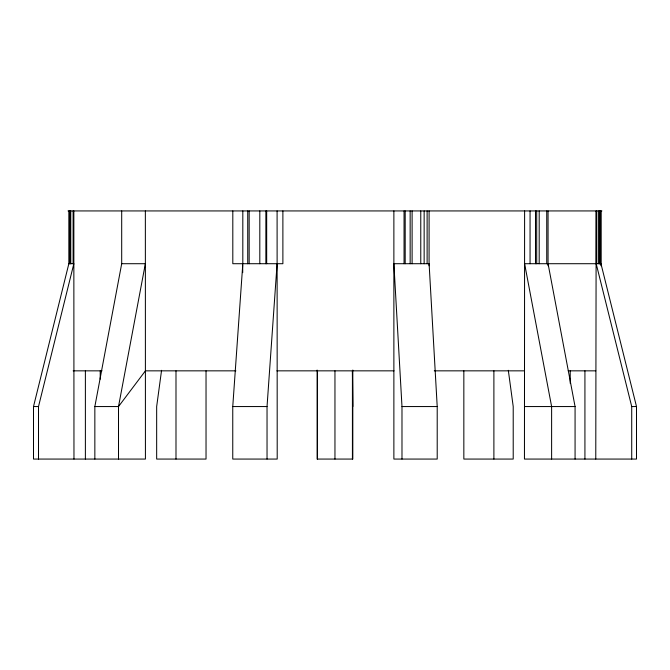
<?xml version="1.0" encoding="UTF-8"?>
<svg xmlns="http://www.w3.org/2000/svg" width="670" height="670" viewBox="0 0 670 670"><rect width="100%" height="100%" fill="white"/><g stroke="black" fill="none" stroke-linecap="round" stroke-linejoin="round"><path stroke-width="1" d="M548.06 265.789L548.06 210.933M551.619 459.067L551.619 406.556L524.61 263.712L600.965 263.712L636.5 406.556L636.5 459.067L524.451 459.067L524.61 210.933M595.772 459.067L596.183 210.933M429.076 265.789L429.102 210.933M277.095 210.933L277.204 459.067L232.758 459.067L232.758 406.556L242.816 263.712L242.816 210.933M267.037 459.067L267.037 406.556L277.095 263.712M161.562 370.326L156.663 406.556L156.663 459.067L206.033 459.067L206.033 370.845M94.847 459.067L94.847 406.556L121.697 263.712L121.697 210.933M145.357 210.933L145.423 459.067L33.5 459.067L33.5 406.556L68.843 263.712L68.843 210.933M38.508 459.067L38.508 406.556L73.851 263.712L73.851 210.933M68.013 210.933L601.903 210.933M68.843 263.712L73.851 263.712L73.968 459.067M121.697 263.712L145.357 263.712L118.506 406.556L118.506 459.067M73.147 370.845L101.999 370.845M235.874 370.845L145.423 370.845L118.506 406.556L94.847 406.556M276.878 370.845L394.044 370.845M434.26 370.845L524.451 370.845M568.185 370.845L595.781 370.845M33.5 406.556L38.508 406.556M232.758 406.556L267.037 406.556M437.208 406.556L429.102 263.712L393.876 263.712L401.983 406.556L437.208 406.556L437.208 459.067L393.876 459.067L393.876 210.933M524.451 406.556L575.069 406.556L575.069 459.067M596.183 263.712L631.718 406.556L636.5 406.556M548.06 263.712L575.069 406.556M508.321 370.326L513.212 406.556L513.212 459.067L463.841 459.067L463.841 370.845M352.814 406.556L352.42 370.845L352.42 459.067M242.699 265.328L242.716 272.64M631.718 406.556L631.718 459.067M600.965 210.933L600.965 265.789M600.722 210.933L600.722 263.712M600.412 210.933L600.412 263.712M599.617 210.933L599.617 263.712M599.491 210.933L599.491 263.712M599.106 210.933L599.106 263.712M598.98 210.933L598.98 263.712M596.777 210.933L596.777 263.712M596.267 210.933L596.267 263.712M584.927 370.845L584.927 459.067M570.22 370.845L570.22 383.299M546.737 210.933L546.737 263.712M539.191 210.933L539.191 263.712M536.712 210.933L536.712 263.712M535.497 210.933L535.497 263.712M530.054 210.933L530.054 263.712M493.891 370.845L493.891 459.067M427.117 210.933L427.117 263.712M424.144 210.933L424.144 263.712M420.768 210.933L420.768 263.712M412.109 210.933L412.109 263.712M410.157 210.933L410.157 263.712M405.191 210.933L405.191 263.712M404.052 210.933L404.052 263.712M401.983 406.556L401.983 459.067M352.814 370.058L352.814 459.067L317.103 459.067L317.103 370.058M334.958 370.845L334.958 459.067M317.505 370.845L317.505 459.067M282.882 210.933L282.882 263.712L232.808 263.712L232.808 210.933M266.677 210.933L266.677 263.712M265.873 210.933L265.873 263.712M259.809 210.933L259.809 263.712M249.156 210.933L249.156 263.712M247.733 210.933L247.733 263.712M175.992 370.845L175.992 459.067M100.215 370.845L100.215 379.145M85.383 370.845L85.383 459.067M73.466 210.933L73.466 263.712M73.147 210.933L73.147 263.712M70.76 210.933L70.76 263.712M70.241 210.933L70.241 263.712M69.504 210.933L69.504 263.712"/></g></svg>
